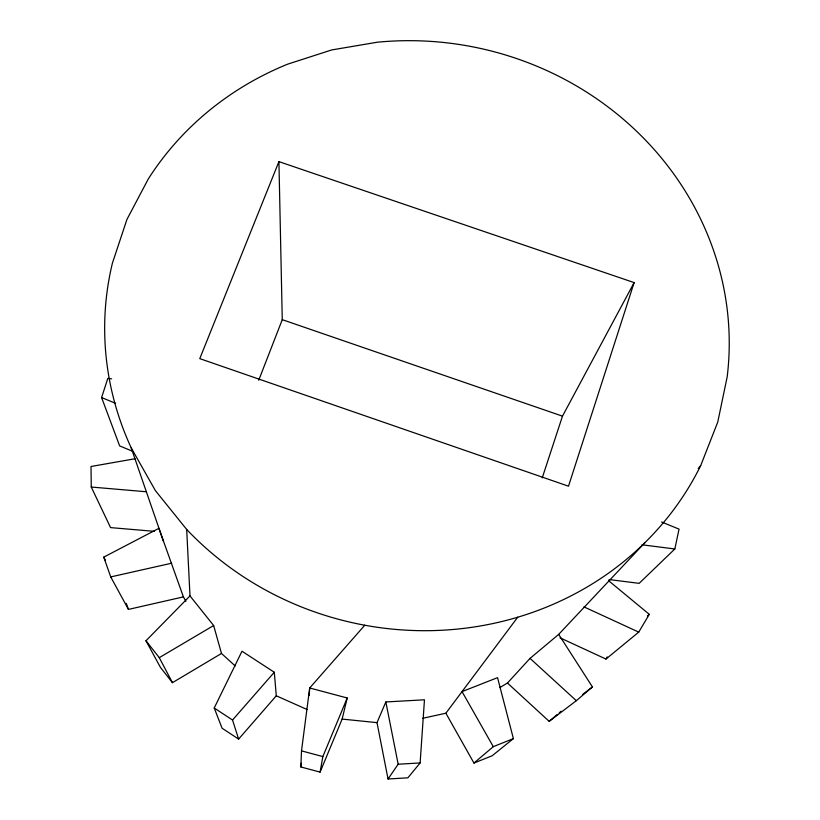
<?xml version="1.0" encoding="UTF-8"?>
<svg xmlns="http://www.w3.org/2000/svg" width="820" height="820" viewBox="0 0 820 820"><rect width="100%" height="100%" fill="white"/><g stroke="black" fill="none" stroke-linecap="round" stroke-linejoin="round"><path stroke-width="1.23" d="M309.222 695.35L309.693 687.99L347.229 697.994L342.135 719.078L320.097 772.112L300.848 766.966L301.504 750.874L309.693 687.99L364.777 625.219M420.127 762.938L424.463 699.798L385.841 701.961L377.005 722.645L388.044 779L407.868 777.821L420.127 762.938L398.171 764.23L388.044 779M300.848 766.966L301.35 763.174M320.097 772.112L322.844 756.573L347.229 697.994M609.065 579.555L639.159 583.348L674.839 548.97L679.042 529.125L661.596 521.991M634.126 282.592L568.496 486.198L199.772 358.637L278.923 161.632L634.126 282.592L562.479 416.15L542.235 477.896M132.368 451.174L119.648 445.906L101.588 397.546L107.84 378.358L111.633 378.85M258.7 380.295L282.264 319.667L278.923 161.632M698.23 468.538L700.69 465.606L717.736 422.136L727.176 376.882A313.066 294.185 11.9 0 0 377.354 42.209L331.68 49.948L287.738 64.134A313.066 294.185 11.9 0 0 148.338 178.893L126.956 219.381L112.442 263.025A313.066 294.185 11.9 0 0 131.19 447.843L163.498 541.415M214.215 707.998L241.992 651.234L274.3 672.256L276.289 695.801L238.63 739.097L222.097 728.232L214.215 707.998L232.531 720.021L238.63 739.097M560.019 637.816L605.97 659.065L638.729 632.117L649.297 614.344L608.604 580.693M605.97 659.065L607.261 656.912M422.823 718.269L445.875 713.216L517.707 617.224M232.531 720.021L274.3 672.256M499.821 687.57L507.457 683.029L530.038 658.388L558.686 634.383L645.002 542.573M235.217 665.953L221.482 653.468L172.446 682.66L160.412 667.347L145.97 640.768L189.994 595.914L186.683 529.443L155.369 490.585L131.19 447.843M507.457 683.029L549.174 721.364L557.405 714.353M559.23 712.795L561.054 711.237M549.174 721.364L576.327 700.69L592.44 686.945L558.686 634.383M445.875 713.216L473.95 763.061L493.281 746.661L513.392 738.625L497.545 677.658L462.039 691.608L493.281 746.661M647.37 615.974L649.297 614.344M513.392 738.625L492.143 755.774L473.95 763.061M582.569 694.519L592.44 686.945M145.97 640.768L159.275 657.66L213.651 625.537L189.994 595.914M183.413 596.888L128.443 609.414L110.741 576.921L103.74 557.128L158.906 528.346L183.413 596.888L185.873 601.285M110.741 576.921L171.616 563.217M134.992 458.759L91.02 466.498L91.256 487.029L110.567 527.608L154.375 531.339M91.256 487.029L145.775 491.713M342.135 719.078L377.005 722.645M641.947 544.798L674.839 548.97M301.504 750.874L322.844 756.573M282.264 319.667L562.479 416.15M101.588 397.546L115.589 403.317M276.289 695.801L307.121 709.536M583.942 606.882L638.729 632.117M530.038 658.388L576.327 700.69M103.74 557.128L105.513 560.449M159.275 657.66L172.446 682.66M126.311 603.418L128.443 609.414M213.651 625.537L221.482 653.468M385.841 701.961L398.171 764.23M700.69 465.606A313.066 294.185 11.9 0 1 186.683 529.443"/></g></svg>
